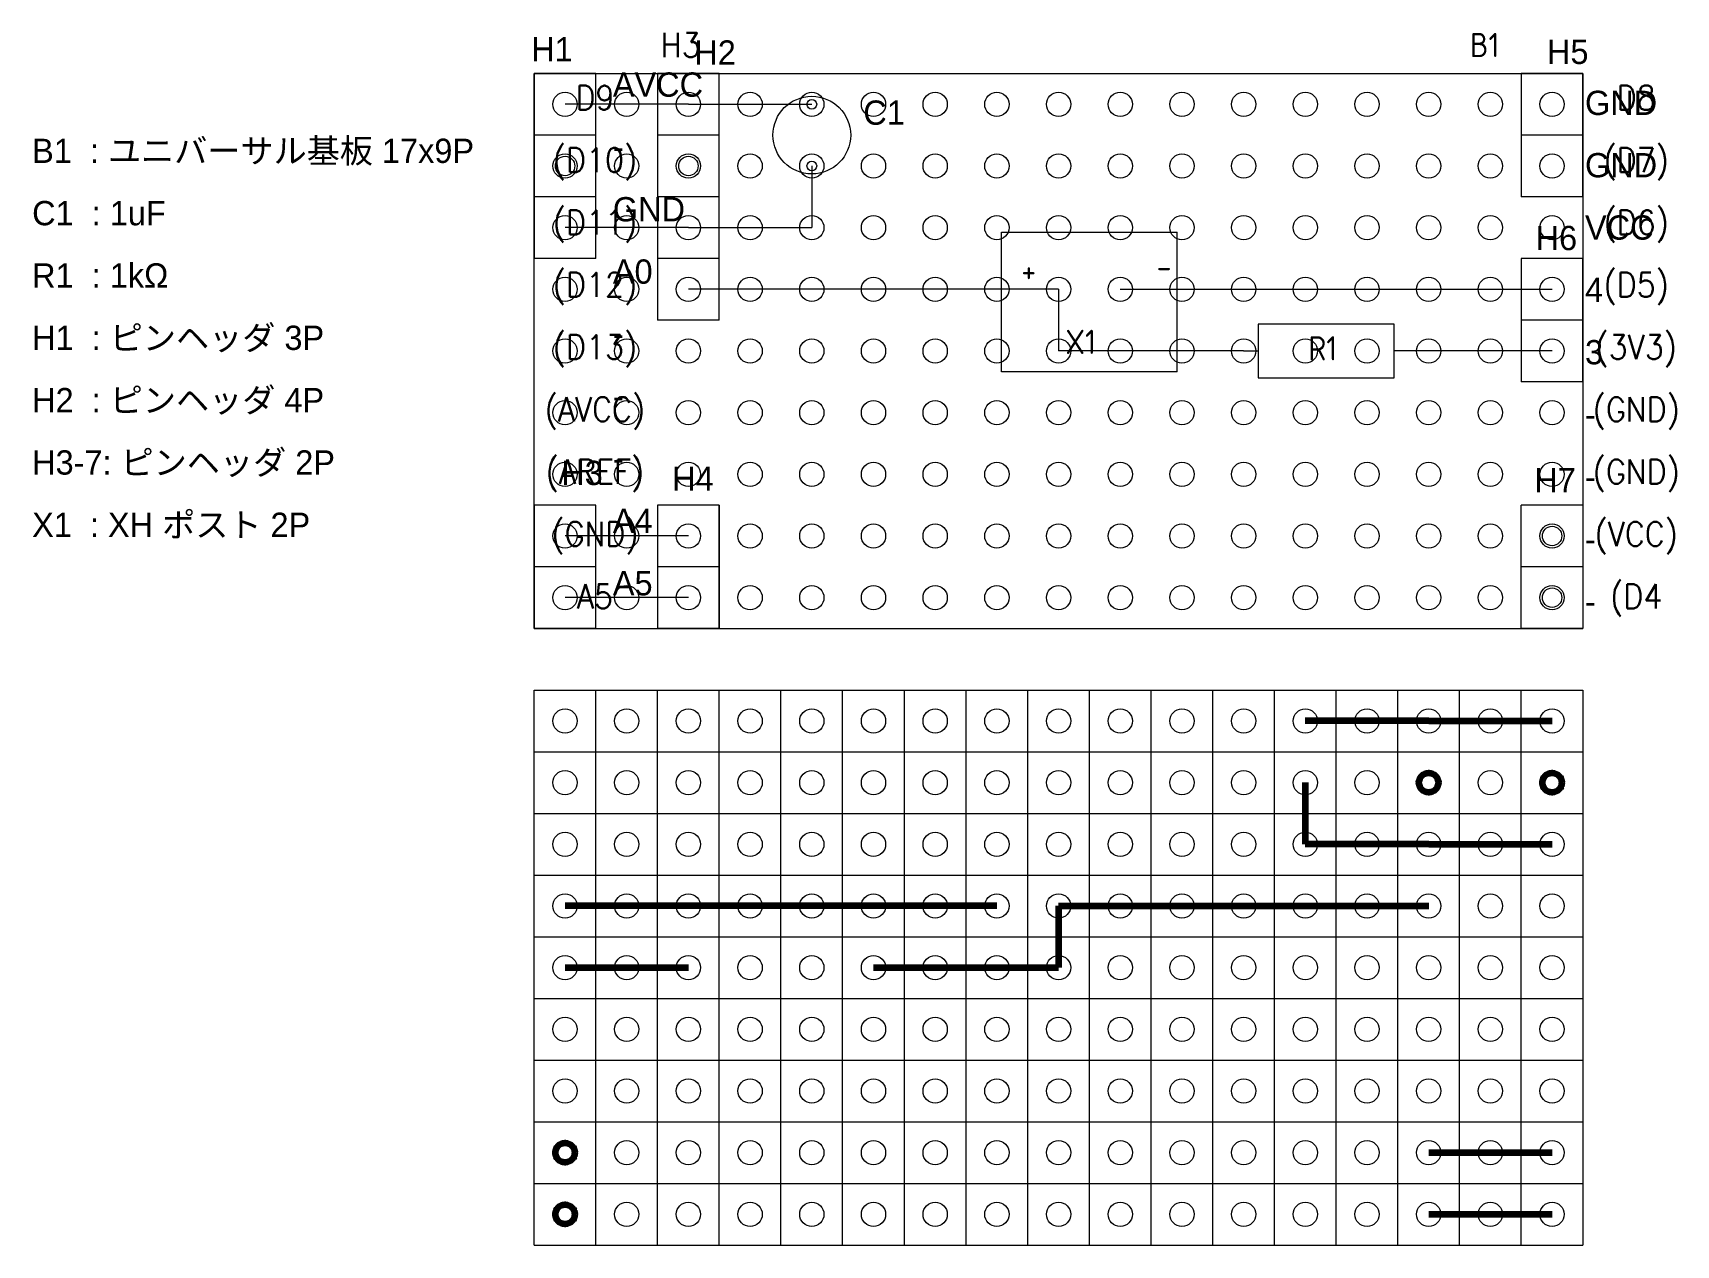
# Model space of a CAD drawing. Extents: x 7.9 to 75.6, y 24.6 to 74.5.
import ezdxf

# ---------------------------------------------------------------- set-up
doc = ezdxf.new("R2010")
doc.units = 0
doc.layers.get('0').update_dxf_attribs({"linetype": 'CONTINUOUS', "lineweight": 13})
for name, color, linetype, lineweight in [('0_GND', 7, 'CONTINUOUS', 15), ('0_wire', 3, 'CONTINUOUS', 15), ('5V line', 1, 'CONTINUOUS', 15), ('condenser', 5, 'CONTINUOUS', 15)]:
    doc.layers.add(name, color=color, linetype=linetype, lineweight=lineweight)
for name, color, linetype, lineweight, true_color in [('resister', 4, 'CONTINUOUS', 18, 0x00ecec), ('socket_header', 56, 'CONTINUOUS', 15, 0x808000), ('terminal', 16, 'CONTINUOUS', 15, 0x800000), ('universal_board', 253, 'CONTINUOUS', 15, 0xa0a0a4)]:
    doc.layers.add(name, color=color, linetype=linetype, lineweight=lineweight, true_color=true_color)
doc.styles.add('iso', font='iso')
doc.styles.get("Standard").update_dxf_attribs({"font": 'STANDARD'})
doc.styles.add('unicode', font='unicode')

msp = doc.modelspace()

# ---------------------------------------------------------------- linework, layer by layer
at = {"layer": '0_GND'}
for p, q in [((40, 69.02), (40, 66.48)), ((34.92, 66.48), (29.84, 66.48)), ((34.92, 66.48), (40, 66.48))]:
    msp.add_line(p, q, dxfattribs=at)
at = {"layer": '0_GND', "lineweight": 200}
for p, q in [((60.32, 43.62), (60.32, 41.08)), ((65.4, 41.08), (60.32, 41.08)), ((65.4, 41.08), (70.48, 41.08))]:
    msp.add_line(p, q, dxfattribs=at)
at = {"layer": '0_wire'}
for p, q in [((50.16, 63.94), (34.92, 63.94)), ((50.16, 63.94), (50.16, 61.4)), ((52.7, 63.94), (70.48, 63.94)), ((57.78, 61.4), (50.16, 61.4)), ((70.48, 61.4), (65.4, 61.4)), ((34.92, 53.78), (29.84, 53.78)), ((34.92, 51.24), (29.84, 51.24))]:
    msp.add_line(p, q, dxfattribs=at)
at = {"layer": '0_wire', "lineweight": 200}
for p, q in [((47.62, 38.54), (29.84, 38.54)), ((50.16, 38.54), (50.16, 36)), ((50.16, 38.54), (65.4, 38.54)), ((29.84, 36), (34.92, 36)), ((42.54, 36), (50.16, 36)), ((65.4, 28.38), (70.48, 28.38)), ((65.4, 25.84), (70.48, 25.84))]:
    msp.add_line(p, q, dxfattribs=at)
at = {"layer": '0_wire'}
for centre in [(29.84, 69.02), (34.92, 69.02), (70.48, 53.78), (70.48, 51.24)]:
    msp.add_circle(centre, 0.4, dxfattribs=at)
at = {"layer": '0_wire', "lineweight": 200}
for centre in [(65.4, 43.62), (70.48, 43.62), (29.84, 28.38), (29.84, 25.84)]:
    msp.add_circle(centre, 0.4, dxfattribs=at)
at = {"layer": '5V line'}
for q in [(29.84, 71.56), (40, 71.56)]:
    msp.add_line((34.92, 71.56), q, dxfattribs=at)
at = {"layer": '5V line', "lineweight": 200}
for q in [(60.32, 46.16), (70.48, 46.16)]:
    msp.add_line((65.4, 46.16), q, dxfattribs=at)
at = {"layer": 'condenser'}
for centre, radius in [((40, 70.29), 1.6), ((40, 71.56), 0.2), ((40, 69.02), 0.2)]:
    msp.add_circle(centre, radius, dxfattribs=at)
at = {"layer": 'resister'}
for p, q in [((63.978, 62.5), (58.378, 62.5)), ((58.378, 62.5), (58.378, 60.3)), ((63.978, 60.3), (63.978, 62.5)), ((57.78, 61.4), (58.378, 61.4)), ((65.4, 61.4), (63.978, 61.4)), ((58.378, 60.3), (63.978, 60.3))]:
    msp.add_line(p, q, dxfattribs=at)
at = {"layer": 'socket_header'}
for p, q in [((31.11, 72.83), (28.57, 72.83)), ((28.57, 72.83), (28.57, 70.29)), ((31.11, 70.29), (31.11, 72.83)), ((36.19, 72.83), (33.65, 72.83)), ((33.65, 72.83), (33.65, 70.29)), ((36.19, 70.29), (36.19, 72.83)), ((69.21, 72.83), (69.21, 70.29)), ((71.75, 72.83), (69.21, 72.83)), ((71.75, 70.29), (71.75, 72.83)), ((31.11, 70.29), (28.57, 70.29)), ((31.11, 70.29), (28.57, 70.29)), ((28.57, 70.29), (28.57, 67.75)), ((31.11, 67.75), (31.11, 70.29)), ((33.65, 70.29), (33.65, 67.75)), ((36.19, 70.29), (33.65, 70.29)), ((33.65, 70.29), (33.65, 67.75)), ((36.19, 70.29), (33.65, 70.29)), ((36.19, 67.75), (36.19, 70.29)), ((71.75, 70.29), (69.21, 70.29)), ((69.21, 70.29), (69.21, 67.75)), ((71.75, 70.29), (69.21, 70.29)), ((71.75, 67.75), (71.75, 70.29)), ((31.11, 67.75), (28.57, 67.75)), ((31.11, 67.75), (28.57, 67.75)), ((28.57, 67.75), (28.57, 65.21)), ((31.11, 65.21), (31.11, 67.75)), ((36.19, 67.75), (33.65, 67.75)), ((33.65, 67.75), (33.65, 65.21)), ((36.19, 67.75), (33.65, 67.75)), ((36.19, 67.75), (33.65, 67.75)), ((36.19, 65.21), (36.19, 67.75)), ((71.75, 67.75), (69.21, 67.75)), ((71.75, 67.75), (69.21, 67.75)), ((31.11, 65.21), (28.57, 65.21)), ((36.19, 65.21), (33.65, 65.21)), ((36.19, 65.21), (33.65, 65.21)), ((33.65, 65.21), (33.65, 62.67)), ((36.19, 62.67), (36.19, 65.21)), ((71.75, 65.21), (69.21, 65.21)), ((69.21, 65.21), (69.21, 62.67)), ((71.75, 62.67), (71.75, 65.21)), ((36.19, 62.67), (33.65, 62.67)), ((71.75, 62.67), (69.21, 62.67)), ((69.21, 62.67), (69.21, 60.13)), ((71.75, 62.67), (69.21, 62.67)), ((71.75, 60.13), (71.75, 62.67)), ((71.75, 60.13), (69.21, 60.13)), ((31.11, 55.05), (28.57, 55.05)), ((28.57, 55.05), (28.57, 52.51)), ((31.11, 52.51), (31.11, 55.05)), ((33.65, 55.05), (33.65, 52.51)), ((36.19, 55.05), (33.65, 55.05)), ((36.19, 55.05), (36.19, 52.51)), ((36.19, 52.51), (36.19, 55.05)), ((69.21, 49.97), (69.21, 55.05)), ((71.75, 55.05), (69.21, 55.05)), ((71.75, 55.05), (71.75, 52.51)), ((31.11, 52.51), (28.57, 52.51)), ((31.11, 52.51), (28.57, 52.51)), ((28.57, 52.51), (28.57, 49.97)), ((31.11, 49.97), (31.11, 52.51)), ((33.65, 52.51), (33.65, 49.97)), ((36.19, 52.51), (33.65, 52.51)), ((36.19, 52.51), (36.19, 49.97)), ((36.19, 49.97), (36.19, 52.51)), ((71.75, 52.51), (69.21, 52.51)), ((71.75, 52.51), (71.75, 49.97)), ((31.11, 49.97), (28.57, 49.97)), ((36.19, 49.97), (33.65, 49.97)), ((71.75, 49.97), (69.21, 49.97)), ((71.75, 49.97), (69.21, 49.97)), ((71.75, 49.97), (69.21, 49.97))]:
    msp.add_line(p, q, dxfattribs=at)
at = {"layer": 'terminal'}
for p, q in [((47.81, 60.54), (47.81, 66.29)), ((47.81, 66.29), (55.05, 66.29)), ((55.05, 60.54), (55.05, 66.29)), ((55.05, 60.54), (47.81, 60.54))]:
    msp.add_line(p, q, dxfattribs=at)
for centre in [(50.16, 63.94), (52.7, 63.94)]:
    msp.add_circle(centre, 0.5, dxfattribs=at)
at = {"layer": 'universal_board'}
for p, q in [((28.57, 49.97), (28.57, 72.83)), ((28.57, 72.83), (71.75, 72.83)), ((71.75, 72.83), (71.75, 49.97)), ((28.57, 49.97), (71.75, 49.97)), ((28.57, 24.57), (28.57, 47.43)), ((28.57, 47.43), (71.75, 47.43)), ((31.11, 24.57), (31.11, 47.43)), ((33.65, 24.57), (33.65, 47.43)), ((36.19, 24.57), (36.19, 47.43)), ((38.73, 24.57), (38.73, 47.43)), ((41.27, 24.57), (41.27, 47.43)), ((43.81, 24.57), (43.81, 47.43)), ((46.35, 24.57), (46.35, 47.43)), ((48.89, 24.57), (48.89, 47.43)), ((51.43, 24.57), (51.43, 47.43)), ((53.97, 24.57), (53.97, 47.43)), ((56.51, 24.57), (56.51, 47.43)), ((59.05, 24.57), (59.05, 47.43)), ((61.59, 24.57), (61.59, 47.43)), ((64.13, 24.57), (64.13, 47.43)), ((66.67, 24.57), (66.67, 47.43)), ((69.21, 24.57), (69.21, 47.43)), ((71.75, 47.43), (71.75, 24.57)), ((28.57, 44.89), (71.75, 44.89)), ((28.57, 42.35), (71.75, 42.35)), ((28.57, 39.81), (71.75, 39.81)), ((28.57, 37.27), (71.75, 37.27)), ((28.57, 34.73), (71.75, 34.73)), ((28.57, 32.19), (71.75, 32.19)), ((28.57, 29.65), (71.75, 29.65)), ((28.57, 27.11), (71.75, 27.11)), ((28.57, 24.57), (71.75, 24.57))]:
    msp.add_line(p, q, dxfattribs=at)
for centre in [(29.84, 71.56), (32.38, 71.56), (34.92, 71.56), (37.46, 71.56), (40, 71.56), (42.54, 71.56), (45.08, 71.56), (47.62, 71.56), (50.16, 71.56), (52.7, 71.56), (55.24, 71.56), (57.78, 71.56), (60.32, 71.56), (62.86, 71.56), (65.4, 71.56), (67.94, 71.56), (70.48, 71.56), (29.84, 69.02), (32.38, 69.02), (34.92, 69.02), (37.46, 69.02), (40, 69.02), (42.54, 69.02), (45.08, 69.02), (47.62, 69.02), (50.16, 69.02), (52.7, 69.02), (55.24, 69.02), (57.78, 69.02), (60.32, 69.02), (62.86, 69.02), (65.4, 69.02), (67.94, 69.02), (70.48, 69.02), (29.84, 66.48), (32.38, 66.48), (34.92, 66.48), (37.46, 66.48), (40, 66.48), (42.54, 66.48), (45.08, 66.48), (47.62, 66.48), (50.16, 66.48), (52.7, 66.48), (55.24, 66.48), (57.78, 66.48), (60.32, 66.48), (62.86, 66.48), (65.4, 66.48), (67.94, 66.48), (70.48, 66.48), (29.84, 63.94), (32.38, 63.94), (34.92, 63.94), (37.46, 63.94), (40, 63.94), (42.54, 63.94), (45.08, 63.94), (47.62, 63.94), (50.16, 63.94), (52.7, 63.94), (55.24, 63.94), (57.78, 63.94), (60.32, 63.94), (62.86, 63.94), (65.4, 63.94), (67.94, 63.94), (70.48, 63.94), (29.84, 61.4), (32.38, 61.4), (34.92, 61.4), (37.46, 61.4), (40, 61.4), (42.54, 61.4), (45.08, 61.4), (47.62, 61.4), (50.16, 61.4), (52.7, 61.4), (55.24, 61.4), (57.78, 61.4), (60.32, 61.4), (62.86, 61.4), (65.4, 61.4), (67.94, 61.4), (70.48, 61.4), (29.84, 58.86), (32.38, 58.86), (34.92, 58.86), (37.46, 58.86), (40, 58.86), (42.54, 58.86), (45.08, 58.86), (47.62, 58.86), (50.16, 58.86), (52.7, 58.86), (55.24, 58.86), (57.78, 58.86), (60.32, 58.86), (62.86, 58.86), (65.4, 58.86), (67.94, 58.86), (70.48, 58.86), (29.84, 56.32), (32.38, 56.32), (34.92, 56.32), (37.46, 56.32), (40, 56.32), (42.54, 56.32), (45.08, 56.32), (47.62, 56.32), (50.16, 56.32), (52.7, 56.32), (55.24, 56.32), (57.78, 56.32), (60.32, 56.32), (62.86, 56.32), (65.4, 56.32), (67.94, 56.32), (70.48, 56.32), (29.84, 53.78), (32.38, 53.78), (34.92, 53.78), (37.46, 53.78), (40, 53.78), (42.54, 53.78), (45.08, 53.78), (47.62, 53.78), (50.16, 53.78), (52.7, 53.78), (55.24, 53.78), (57.78, 53.78), (60.32, 53.78), (62.86, 53.78), (65.4, 53.78), (67.94, 53.78), (70.48, 53.78), (29.84, 51.24), (32.38, 51.24), (34.92, 51.24), (37.46, 51.24), (40, 51.24), (42.54, 51.24), (45.08, 51.24), (47.62, 51.24), (50.16, 51.24), (52.7, 51.24), (55.24, 51.24), (57.78, 51.24), (60.32, 51.24), (62.86, 51.24), (65.4, 51.24), (67.94, 51.24), (70.48, 51.24), (29.84, 46.16), (32.38, 46.16), (34.92, 46.16), (37.46, 46.16), (40, 46.16), (42.54, 46.16), (45.08, 46.16), (47.62, 46.16), (50.16, 46.16), (52.7, 46.16), (55.24, 46.16), (57.78, 46.16), (60.32, 46.16), (62.86, 46.16), (65.4, 46.16), (67.94, 46.16), (70.48, 46.16), (29.84, 43.62), (32.38, 43.62), (34.92, 43.62), (37.46, 43.62), (40, 43.62), (42.54, 43.62), (45.08, 43.62), (47.62, 43.62), (50.16, 43.62), (52.7, 43.62), (55.24, 43.62), (57.78, 43.62), (60.32, 43.62), (62.86, 43.62), (65.4, 43.62), (67.94, 43.62), (70.48, 43.62), (29.84, 41.08), (32.38, 41.08), (34.92, 41.08), (37.46, 41.08), (40, 41.08), (42.54, 41.08), (45.08, 41.08), (47.62, 41.08), (50.16, 41.08), (52.7, 41.08), (55.24, 41.08), (57.78, 41.08), (60.32, 41.08), (62.86, 41.08), (65.4, 41.08), (67.94, 41.08), (70.48, 41.08), (29.84, 38.54), (32.38, 38.54), (34.92, 38.54), (37.46, 38.54), (40, 38.54), (42.54, 38.54), (45.08, 38.54), (47.62, 38.54), (50.16, 38.54), (52.7, 38.54), (55.24, 38.54), (57.78, 38.54), (60.32, 38.54), (62.86, 38.54), (65.4, 38.54), (67.94, 38.54), (70.48, 38.54), (29.84, 36), (32.38, 36), (34.92, 36), (37.46, 36), (40, 36), (42.54, 36), (45.08, 36), (47.62, 36), (50.16, 36), (52.7, 36), (55.24, 36), (57.78, 36), (60.32, 36), (62.86, 36), (65.4, 36), (67.94, 36), (70.48, 36), (29.84, 33.46), (32.38, 33.46), (34.92, 33.46), (37.46, 33.46), (40, 33.46), (42.54, 33.46), (45.08, 33.46), (47.62, 33.46), (50.16, 33.46), (52.7, 33.46), (55.24, 33.46), (57.78, 33.46), (60.32, 33.46), (62.86, 33.46), (65.4, 33.46), (67.94, 33.46), (70.48, 33.46), (29.84, 30.92), (32.38, 30.92), (34.92, 30.92), (37.46, 30.92), (40, 30.92), (42.54, 30.92), (45.08, 30.92), (47.62, 30.92), (50.16, 30.92), (52.7, 30.92), (55.24, 30.92), (57.78, 30.92), (60.32, 30.92), (62.86, 30.92), (65.4, 30.92), (67.94, 30.92), (70.48, 30.92), (29.84, 28.38), (32.38, 28.38), (34.92, 28.38), (37.46, 28.38), (40, 28.38), (42.54, 28.38), (45.08, 28.38), (47.62, 28.38), (50.16, 28.38), (52.7, 28.38), (55.24, 28.38), (57.78, 28.38), (60.32, 28.38), (62.86, 28.38), (65.4, 28.38), (67.94, 28.38), (70.48, 28.38), (29.84, 25.84), (32.38, 25.84), (34.92, 25.84), (37.46, 25.84), (40, 25.84), (42.54, 25.84), (45.08, 25.84), (47.62, 25.84), (50.16, 25.84), (52.7, 25.84), (55.24, 25.84), (57.78, 25.84), (60.32, 25.84), (62.86, 25.84), (65.4, 25.84), (67.94, 25.84), (70.48, 25.84)]:
    msp.add_circle(centre, 0.5, dxfattribs=at)

# ---------------------------------------------------------------- texts
at = {"insert": (7.897, 61.913), "char_height": 1, "width": 19.55556, "attachment_point": 4, "line_spacing_factor": 1.54, "style": 'unicode'}
msp.add_mtext('B1  : ユニバーサル基板 17x9P\\PC1  : 1uF \\PR1  : 1kΩ\\PH1  : ピンヘッダ 3P\\PH2  : ピンヘッダ 4P\\PH3-7: ピンヘッダ 2P\\PX1  : XH ポスト 2P', dxfattribs=at)
at = {"layer": 'condenser', "insert": (42.12, 71.21), "char_height": 1, "width": 1, "attachment_point": 4, "line_spacing_factor": 1.54, "style": 'unicode'}
msp.add_mtext('C1', dxfattribs=at)
at = {"layer": 'resister', "insert": (60.442, 61.51), "char_height": 1, "width": 1.11111, "attachment_point": 4, "line_spacing_factor": 1.54, "style": 'iso'}
msp.add_mtext('R1', dxfattribs=at)
at = {"layer": 'socket_header', "insert": (34.605, 74.002), "char_height": 1, "attachment_point": 5}
msp.add_mtext('H3', dxfattribs=at)
at = {"layer": 'socket_header', "char_height": 1, "attachment_point": 4, "line_spacing_factor": 1.54, "style": 'unicode'}
for s, insert, width in [('H1', (28.447, 73.825), 1.11111), ('H2', (35.162, 73.692), 1.33333), ('H5', (70.271, 73.714), 1.33333), ('AVCC\\P-\\PGND\\PA0\\P-\\P-\\P-\\PA4\\PA5', (31.808, 62.096), 3.22222), ('GND\\PGND\\PVCC\\P4\\P3\\P-\\P-\\P-\\P-', (71.836, 61.35), 2.33333), ('H6', (69.801, 66.045), 1.33333), ('H3', (29.684, 56.372), 1.33333), ('H4', (34.248, 56.139), 1.44444), ('H7', (69.749, 56.081), 1.33333)]:
    msp.add_mtext(s, dxfattribs=dict(at, insert=insert, width=width))
at = {"layer": 'socket_header', "char_height": 1, "attachment_point": 5, "line_spacing_factor": 1.54}
for s, insert in [('D9\\P(D10)\\P(D11)\\P(D12)\\P(D13)\\P(AVCC)\\P(AREF)\\P(GND)\\PA5', (31.073, 61.564)), ('D8\\P(D7)\\P(D6)\\P(D5)\\P(3V3)\\P(GND)\\P(GND)\\P(VCC)\\P(D4', (73.948, 61.396))]:
    msp.add_mtext(s, dxfattribs=dict(at, insert=insert))
at = {"layer": 'terminal', "char_height": 1, "attachment_point": 4, "line_spacing_factor": 1.54, "style": 'iso'}
for s, insert, width in [('+', (48.626, 64.708), 0.44444), ('-', (54.198, 64.877), 0.44444), ('X1', (50.44, 61.775), 1.22222)]:
    msp.add_mtext(s, dxfattribs=dict(at, insert=insert, width=width))
at = {"layer": 'universal_board', "insert": (67.098, 74.002), "char_height": 1, "width": 1.11111, "attachment_point": 4, "line_spacing_factor": 1.54, "style": 'iso'}
msp.add_mtext('B1', dxfattribs=at)

doc.saveas('drawing.dxf')
